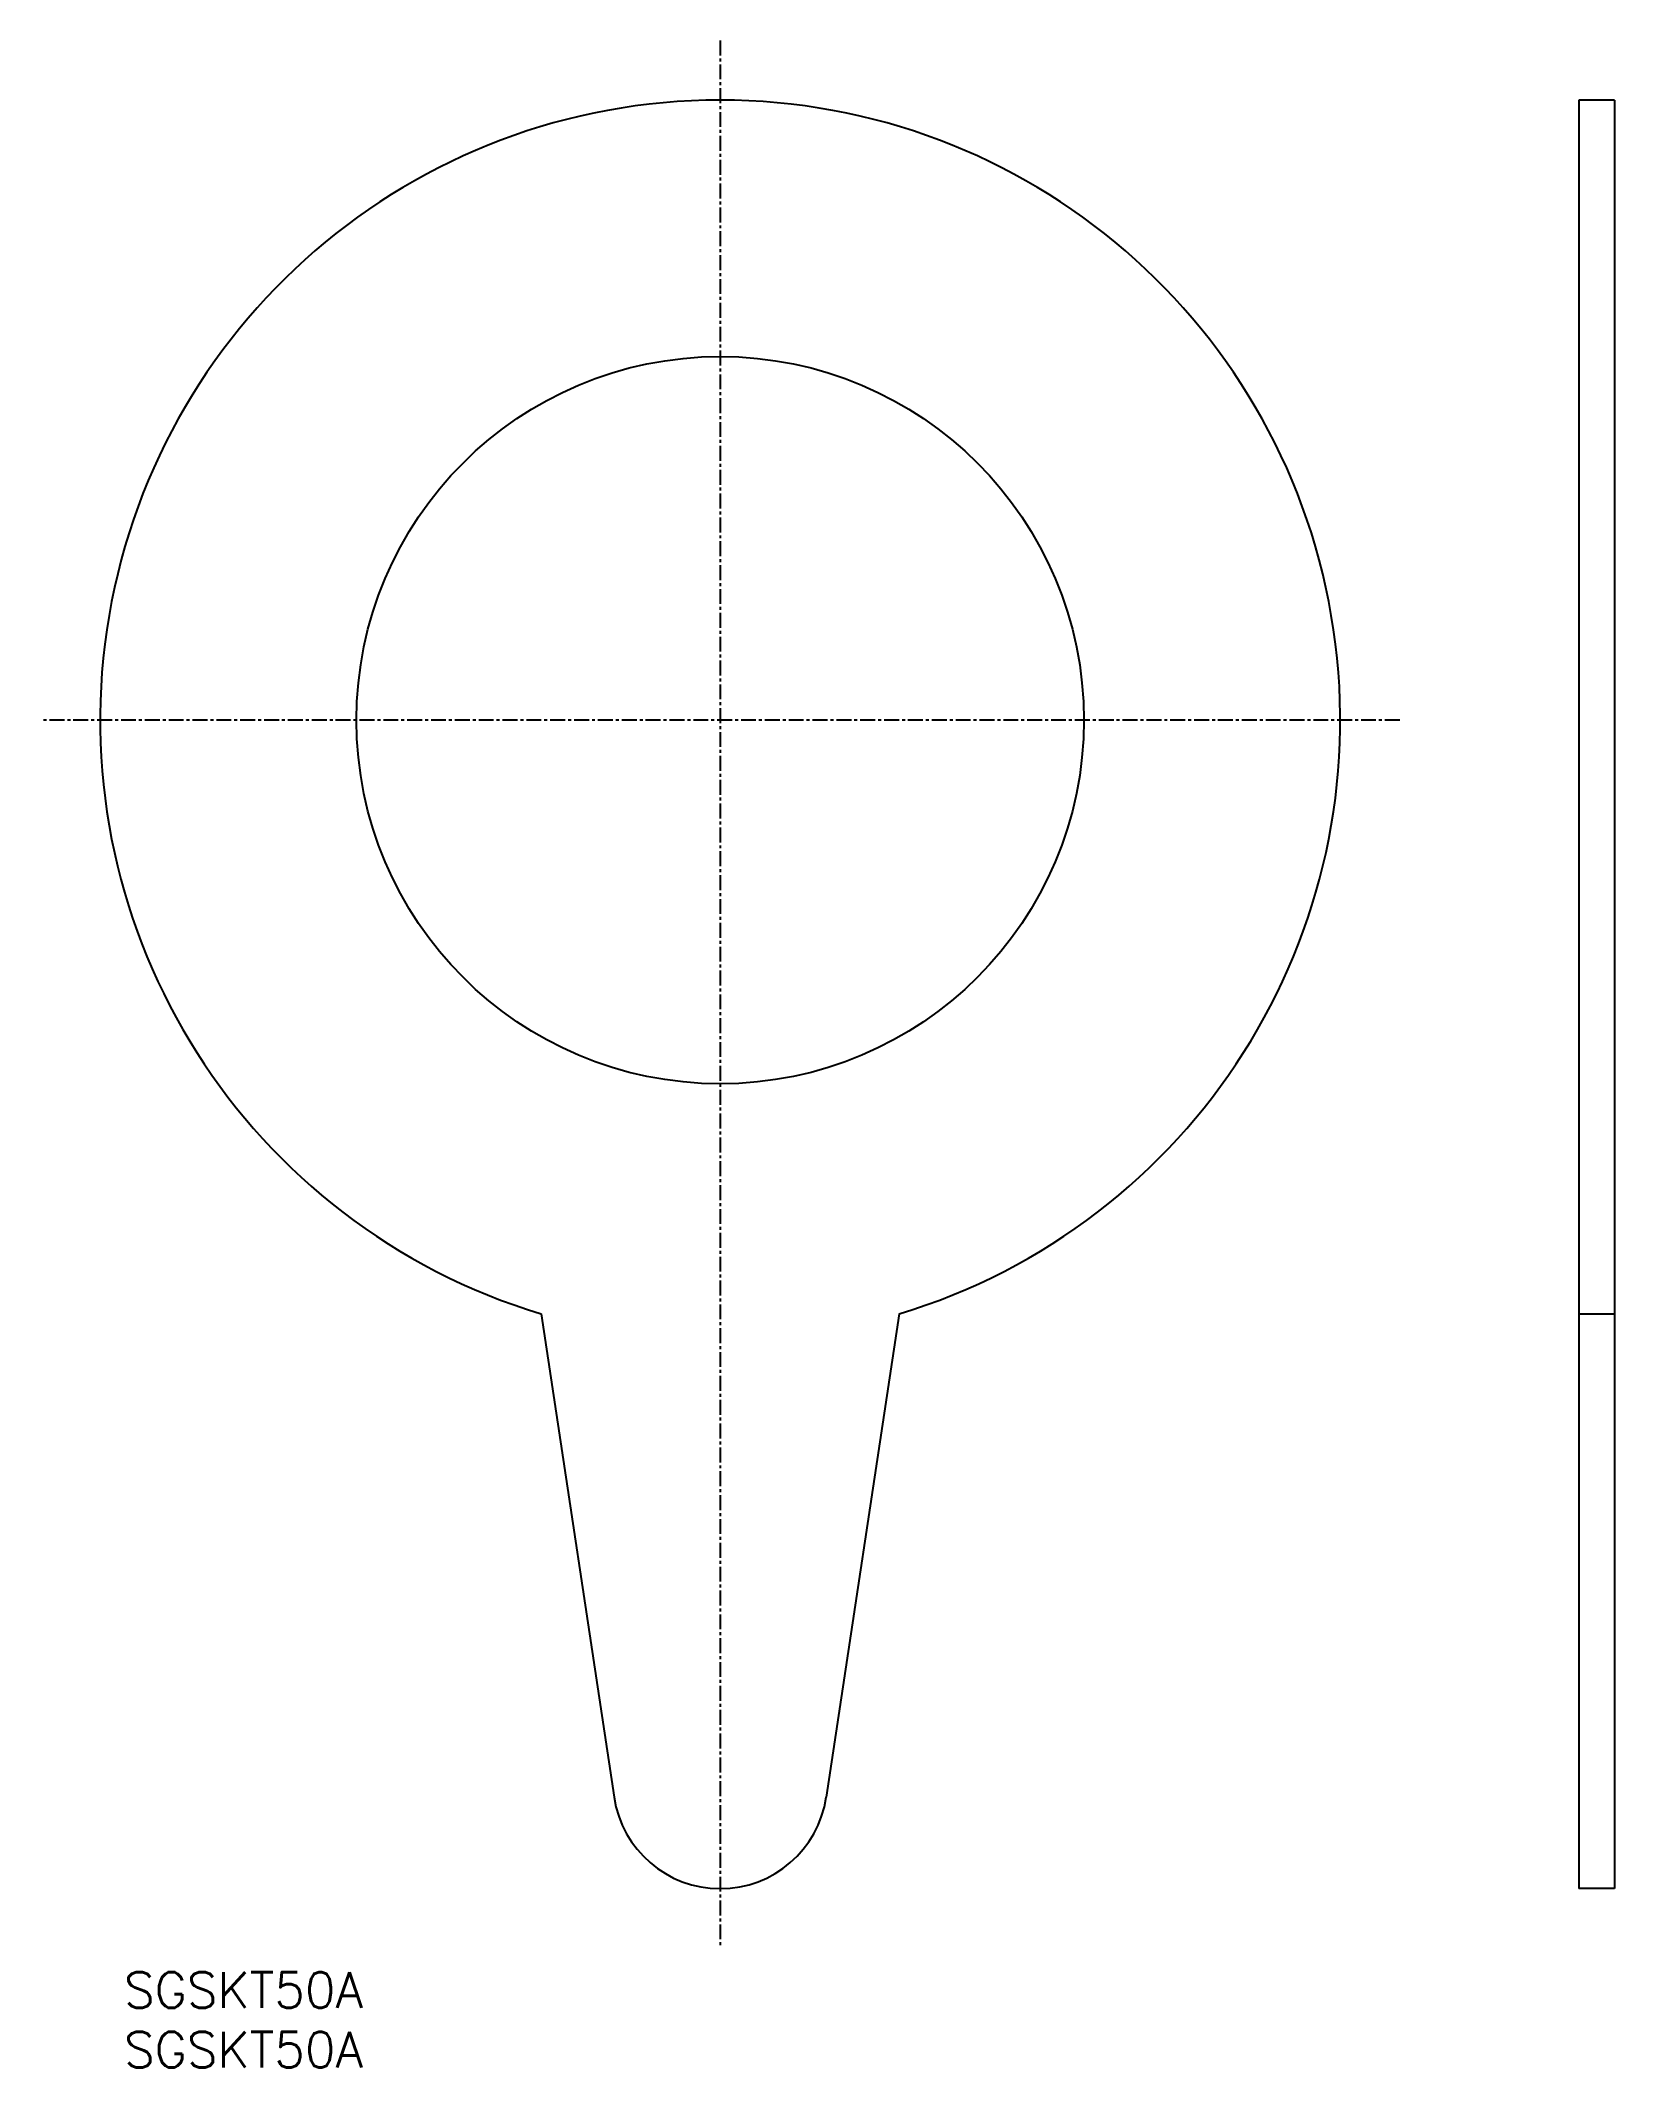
# Model space of a CAD drawing. Extents: x -7 to 125, y 0 to 170.
import ezdxf

# ---------------------------------------------------------------- set-up
doc = ezdxf.new("R2010")
doc.units = 0
doc.linetypes.add('CENTER', pattern=[2, 1.25, -0.25, 0.25, -0.25])
doc.layers.get('0').update_dxf_attribs({"linetype": 'CONTINUOUS'})
doc.layers.add('CENTER', color=1, linetype='CENTER')
doc.styles.get("Standard").update_dxf_attribs({"font": 'txt.shx'})

# ---------------------------------------------------------------- blocks, each defined once
blk = doc.blocks.new('*U4')
at = {"color": 7, "linetype": 'CONTINUOUS'}
blk.add_text('SGSKT50A', height=3, dxfattribs=at).set_placement((0, 0))
blk = doc.blocks.new('*U5')
at = {"color": 7, "linetype": 'CONTINUOUS'}
blk.add_text('SGSKT50A', height=3, dxfattribs=at).set_placement((0, 5))

msp = doc.modelspace()

# ---------------------------------------------------------------- linework, layer by layer
at = {"color": 7, "linetype": 'CONTINUOUS'}
for p, q in [((125, 165), (122, 165)), ((122, 165), (122, 15)), ((125, 165), (125, 15)), ((35, 63.21), (41.1, 22.66)), ((65, 63.21), (58.9, 22.66)), ((122, 63.21), (125, 63.21)), ((125, 15), (122, 15))]:
    msp.add_line(p, q, dxfattribs=at)
msp.add_circle((50, 113), 30.5, dxfattribs=at)
for centre, radius, start, end in [((50, 113), 52, 286.7659, 253.2341), ((50, 24), 9, 188.5553, 351.4447)]:
    msp.add_arc(centre, radius, start, end, dxfattribs=at)
at = {"layer": 'CENTER', "color": 1, "linetype": 'CENTER'}
for p, q in [((50, 170), (50, 10)), ((107, 113), (-7, 113))]:
    msp.add_line(p, q, dxfattribs=at)

# ---------------------------------------------------------------- block references
at = {"color": 7, "linetype": 'CONTINUOUS'}
for name in ['*U5', '*U4']:
    msp.add_blockref(name, (0, 0), dxfattribs=at)

doc.saveas('drawing.dxf')
